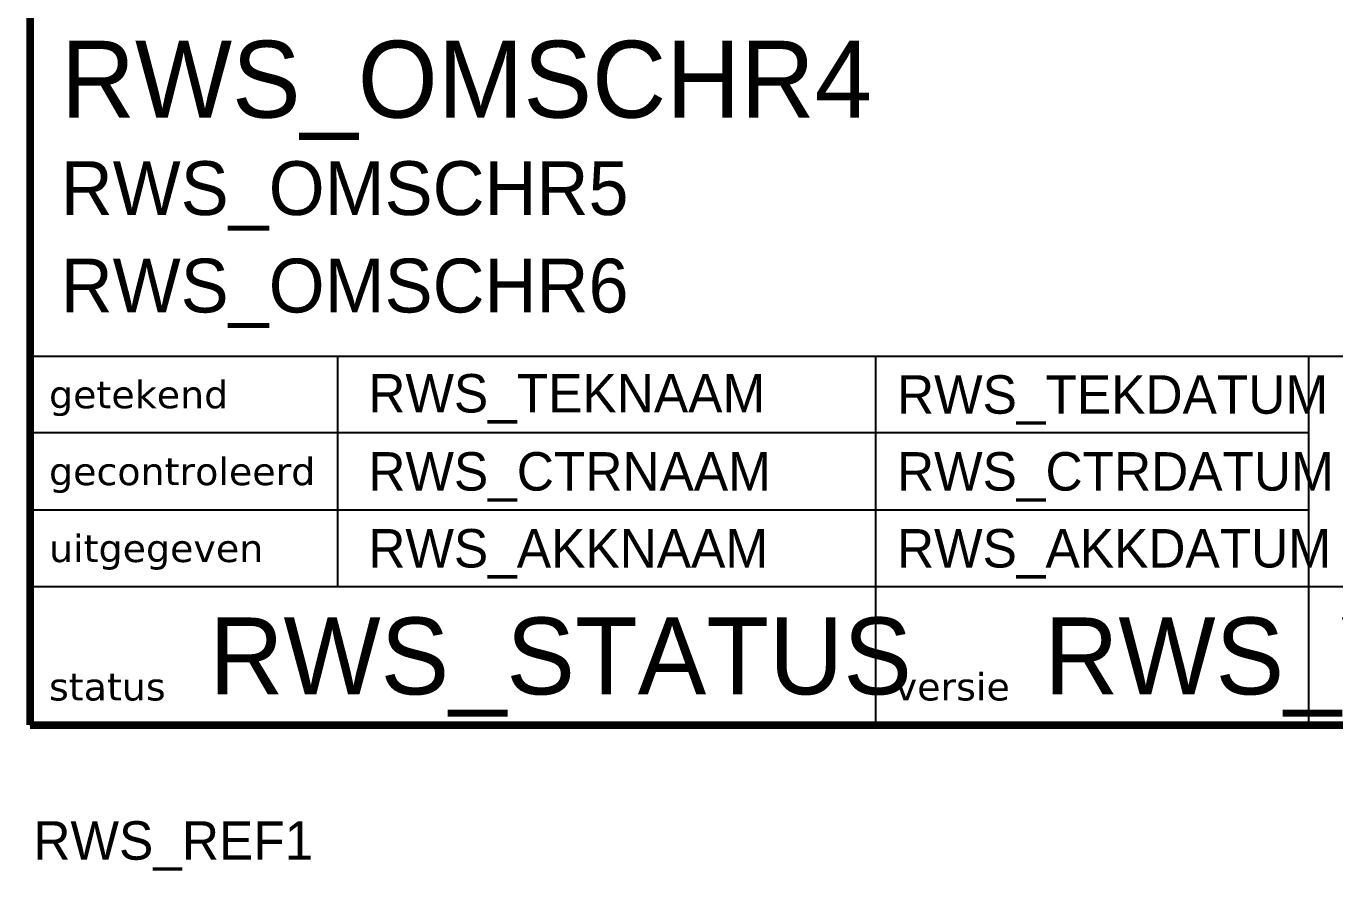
# Model space of a CAD drawing. Extents: x -170 to 15, y -9 to 95.
# Drawn here: x -170.2 to -85.1, y -9.5 to 45.4 of the extents above; entities that cross this region are included whole.
import ezdxf

# ---------------------------------------------------------------- set-up
doc = ezdxf.new("R2010")
doc.units = 0
doc.header["$MEASUREMENT"] = 0
for name, color, linetype in [('TO-XX-STEMPEL', 7, 'CONTINUOUS'), ('TO-XX-T18_1', 7, 'CONTINUOUS'), ('TO-XX-T25_1', 7, 'CONTINUOUS'), ('TO-XX-T35_1', 7, 'CONTINUOUS'), ('TO-XX-T50_1', 7, 'CONTINUOUS')]:
    doc.layers.add(name, color=color, linetype=linetype)
doc.styles.add('RIJKSHUISSTIJL', font='verdana.TTF', dxfattribs={"height": 1.8})
doc.styles.add('RTW_ISO', font='iso-rtw.shx')

msp = doc.modelspace()

# ---------------------------------------------------------------- linework, layer by layer
at = {"layer": 'TO-XX-STEMPEL'}
for p, q in [((-170, 95), (-170, 0)), ((-170, 24), (-37.481, 24)), ((-150, 24), (-150, 9)), ((-115, 0), (-115, 24)), ((-86.823, 0), (-86.823, 24)), ((-86.902, 19), (-170, 19)), ((-170, 14), (-86.823, 14)), ((-37.489, 9), (-170, 9))]:
    msp.add_line(p, q, dxfattribs=at)
at = {"layer": 'TO-XX-STEMPEL', "const_width": 0.5, "flags": 128}
for points in [[(0, 0), (0, 95), (-170, 95), (-170, 0)], [(-170, 0), (0, 0)]]:
    msp.add_lwpolyline(points, dxfattribs=at)

# ---------------------------------------------------------------- texts
at = {"layer": 'TO-XX-T18_1', "style": 'RIJKSHUISSTIJL'}
for s, p in [('getekend', (-168.764, 20.606)), ('gecontroleerd', (-168.764, 15.606)), ('uitgegeven', (-168.764, 10.606)), ('versie', (-113.764, 1.606)), ('status', (-168.764, 1.606))]:
    msp.add_text(s, height=1.8, dxfattribs=at).set_placement(p)
at = {"layer": 'TO-XX-T25_1', "style": 'RTW_ISO', "flags": 8}
for tag, p in [('RWS_TEKNAAM', (-148, 20.33)), ('RWS_TEKDATUM', (-113.616, 20.25)), ('RWS_CTRNAAM', (-148, 15.25)), ('RWS_CTRDATUM', (-113.616, 15.25)), ('RWS_AKKNAAM', (-148, 10.25)), ('RWS_AKKDATUM', (-113.616, 10.25)), ('RWS_REF1', (-169.781, -8.75))]:
    msp.add_attdef(tag, p, '', height=2.5, dxfattribs=at)
at = {"layer": 'TO-XX-T35_1', "style": 'RTW_ISO', "flags": 8}
for tag, p in [('RWS_OMSCHR5', (-168, 33.167)), ('RWS_OMSCHR6', (-168, 26.833))]:
    msp.add_attdef(tag, p, '', height=3.5, dxfattribs=at)
at = {"layer": 'TO-XX-T50_1', "style": 'RTW_ISO', "flags": 8}
for tag, p in [('RWS_OMSCHR4', (-168, 39.5)), ('RWS_STATUS', (-158.338, 2)), ('RWS_VERSIE', (-104.039, 2))]:
    msp.add_attdef(tag, p, '', height=5, dxfattribs=at)

doc.saveas('drawing.dxf')
